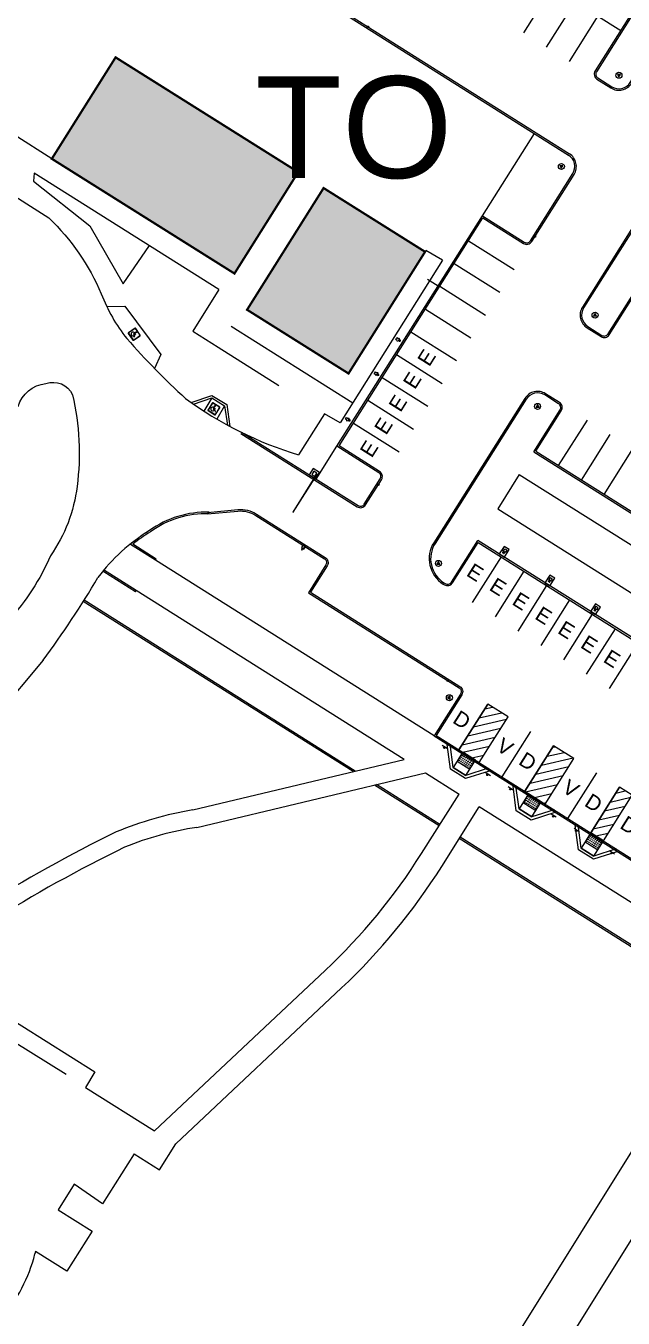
# Model space of a CAD drawing. Header units: feet. Extents: x 6763715 to 6770513, y 1886699 to 1891873.
# Drawn here: x 6766231.1 to 6766430.5, y 1889874.7 to 1890306.2 of the extents above; entities that cross this region are included whole.
import ezdxf
from ezdxf.enums import TextEntityAlignment as Align

# ---------------------------------------------------------------- set-up
doc = ezdxf.new("R2010")
doc.units = ezdxf.units.FT
doc.header["$LTSCALE"] = 48
doc.header["$MEASUREMENT"] = 0
doc.linetypes.add('PHANTOM2', pattern=[1.25, 0.625, -0.125, 0.125, -0.125, 0.125, -0.125])
doc.layers.get('0').update_dxf_attribs({"lineweight": 0})
for name, color, linetype in [('C-BLDG', 7, 'Continuous'), ('L-Curb-Back-Prop', 5, 'Continuous'), ('L-Curb-Prop', 5, 'Continuous'), ('L-Detc-Pavr-Prop', 1, 'Continuous'), ('L-Eqpt-Prop', 4, 'Continuous'), ('L-Furn-Patt', 1, 'Continuous'), ('L-Lite-Prop', 2, 'Continuous'), ('L-Sign-Reg', 2, 'Continuous'), ('L-Strp-Prop', 3, 'Continuous'), ('L-Walk-Prop', 6, 'Continuous')]:
    doc.layers.add(name, color=color, linetype=linetype)
for name, color, linetype, lineweight in [('C-BLDG-HTCH', 253, 'Continuous', 0), ('C-BLDG-IDEN', 7, 'Continuous', 50), ('C-PKNG-STRP', 3, 'Continuous', 0), ('C-PROP', 7, 'PHANTOM2', 0), ('C-ROAD', 5, 'Continuous', 0), ('L-Hedr-Prop', 2, 'Continuous', 18), ('L-Ramp-Prop', 6, 'Continuous', 18), ('L-SITE-WALK', 6, 'Continuous', 0)]:
    doc.layers.add(name, color=color, linetype=linetype, lineweight=lineweight)
doc.layers.get('L-Lite-Prop').off()
doc.styles.add('Arial', font='arial.ttf')
doc.styles.add('Campus_Base_Map_NEW$0$STANDARD', font='arial.ttf', dxfattribs={"height": 3.8})
doc.styles.get("Standard").update_dxf_attribs({"font": 'arial.ttf'})

# ---------------------------------------------------------------- blocks, each defined once
blk = doc.blocks.new('Campus_Base_Map_NEW$0$Site Plan$0$HANDI')
for p, q in [((0, 0.079), (0, 0)), ((0, 0), (0.062, 0)), ((0.062, 0), (0.094, -0.039))]:
    blk.add_line(p, q)
blk.add_circle((0, 0.094), 0.015)
blk.add_arc((-0.006, -0.006), 0.0541, 90, 0)
blk = doc.blocks.new('Campus_Base_Map_NEW$0$handicap')
at = {"layer": 'C-PKNG-STRP'}
blk.add_line((563729.991, 157499.5), (563730.041, 157499.478), dxfattribs=at)
for points in [[(563729.849, 157499.398), (563730.056, 157499.316, 0.414214), (563730.074, 157499.324), (563730.156, 157499.53, 0.414214), (563730.148, 157499.548), (563729.942, 157499.63, 0.414214), (563729.924, 157499.622), (563729.842, 157499.416, 0.414214)], [(563729.852, 157499.404), (563730.059, 157499.322, 0.414214), (563730.068, 157499.326), (563730.149, 157499.533, 0.414214), (563730.146, 157499.542), (563729.939, 157499.624, 0.414214), (563729.93, 157499.62), (563729.848, 157499.413, 0.414214)]]:
    blk.add_lwpolyline(points, format="xyb", close=True, dxfattribs=at)
at = {"layer": 'C-PKNG-STRP', "rotation": 335.9749199039166}
blk.add_blockref('Campus_Base_Map_NEW$0$Site Plan$0$HANDI', (563729.975, 157499.464), dxfattribs=at)
blk = doc.blocks.new('e')
at = {"style": 'Arial'}
blk.add_text('E', height=60, dxfattribs=at).set_placement((54, 0), align=Align.MIDDLE)
blk = doc.blocks.new('Charge-Sta')
blk.add_lwpolyline([(-4.5, 1.4), (-6.8, 1.4), (-6.8, 3.7), (-4.5, 3.7), (-4.5, 11.3), (4.5, 11.3), (4.5, 3.7), (6.8, 3.7), (6.8, 1.4), (4.5, 1.4), (4.5, 0), (-4.5, 0)], close=True)
at = {"layer": 'L-Furn-Patt'}
for points in [[(-0.6, 0), (-0.6, -6.1, -0.414214), (-1.6, -7.1), (-1.8, -7.1, -0.414214), (-2.8, -6.1), (-2.8, 0)], [(0.6, 0), (0.6, -6.1, 0.414214), (1.6, -7.1), (1.8, -7.1, 0.414214), (2.8, -6.1), (2.8, 0)]]:
    blk.add_lwpolyline(points, format="xyb", dxfattribs=at)
blk = doc.blocks.new('Island-End2')
at = {"layer": 'L-Curb-Back-Prop'}
blk.add_lwpolyline([(0, 54), (0, 252, 0.414214), (-18, 270), (-84, 270, 0.414214), (-138, 216), (-138, -216, 0.414214), (-84, -270), (-18, -270, 0.414214), (0, -252), (0, -54)], format="xyb", dxfattribs=at)
at = {"layer": 'L-Curb-Prop'}
blk.add_lwpolyline([(6, 60), (6, 252, 0.414214), (-18, 276), (-84, 276, 0.414214), (-144, 216), (-144, -216, 0.414214), (-84, -276), (-18, -276, 0.414214), (6, -252), (6, -60)], format="xyb", dxfattribs=at)
at = {"layer": 'L-Hedr-Prop'}
blk.add_line((0, -54), (0, 54), dxfattribs=at)
blk = doc.blocks.new('Pkg1')
at = {"layer": 'L-Strp-Prop', "lineweight": 0}
blk.add_line((0, 0), (0, -216), dxfattribs=at)
blk = doc.blocks.new('Island-End')
at = {"layer": 'L-Curb-Back-Prop'}
blk.add_lwpolyline([(-90, -210), (-24, -210, 0.414214), (-6, -192), (-6, 192, 0.414214), (-24, 210), (-90, 210, 0.414214), (-144, 156), (-144, -156, 0.414214)], format="xyb", close=True, dxfattribs=at)
at = {"layer": 'L-Curb-Prop'}
blk.add_lwpolyline([(-90, -216), (-24, -216, 0.414214), (0, -192), (0, 192, 0.414214), (-24, 216), (-90, 216, 0.414214), (-150, 156), (-150, -156, 0.414214)], format="xyb", close=True, dxfattribs=at)
blk = doc.blocks.new('D')
at = {"style": 'Arial'}
blk.add_text('D', height=60, dxfattribs=at).set_placement((54, 0), align=Align.MIDDLE)
blk = doc.blocks.new('Load5')
h = blk.add_hatch()
h.set_pattern_fill('ANSI31', color=256, scale=240, angle=32.2374)
h.set_pattern_definition([(45, (-6798.02, 1836), (-21.2132, 21.2132), [])])
h.paths.add_polyline_path([(-30, -216), (30, -216), (30, 0), (-30, 0)])
blk.add_lwpolyline([(-30, -216), (30, -216), (30, 0), (-30, 0)], close=True)
blk = doc.blocks.new('Load8')
h = blk.add_hatch()
h.set_pattern_fill('ANSI31', color=256, scale=240, angle=32.2374)
h.set_pattern_definition([(45, (-7122.795, 2310.027), (-21.2132, 21.2132), [])])
h.paths.add_polyline_path([(-48, 0), (48, 0), (48, 216), (-48, 216)])
blk.add_lwpolyline([(-48, 0), (48, 0), (48, 216), (-48, 216)], close=True)
blk = doc.blocks.new('V')
at = {"style": 'Arial'}
blk.add_text('V', height=60, dxfattribs=at).set_placement((54, 0), align=Align.MIDDLE)
blk = doc.blocks.new('CRamp')
for points in [[(90, 0), (30, -72), (-30, -72), (-90, 0)], [(99.2, -7.7), (35.6, -84), (-35.6, -84), (-99.2, -7.7)]]:
    blk.add_lwpolyline(points)
blk.add_lwpolyline([(30, 0), (-30, 0), (-30, -72), (30, -72)], close=True)
at = {"layer": 'L-Detc-Pavr-Prop'}
blk.add_lwpolyline([(-30, -42), (30, -42), (30, -6), (-30, -6)], close=True, dxfattribs=at)
for centre in [(-24, -12), (-24, -20), (-24, -28), (-24, -36), (-16, -12), (-16, -20), (-16, -28), (-16, -36), (-8, -12), (-8, -20), (-8, -28), (-8, -36), (0, -12), (0, -20), (0, -28), (0, -36), (8, -12), (8, -20), (8, -28), (8, -36), (16, -12), (16, -20), (16, -28), (16, -36), (24, -12), (24, -20), (24, -28), (24, -36)]:
    blk.add_circle(centre, 1, dxfattribs=at)
blk = doc.blocks.new('Lite1')
blk.add_line((0, -36), (0, -12))
blk.add_lwpolyline([(34, -104), (34, -36), (-34, -36), (-34, -104)], close=True)
blk.add_circle((0, 0), 12)
at = {"layer": 'Defpoints'}
blk.add_circle((0, -57), 3, dxfattribs=at)
blk = doc.blocks.new('Card-Rdr')
for points in [[(12, -6), (12, 6), (0, 6), (0, -6)], [(20, -1), (20, 1), (12, 1), (12, -1)]]:
    blk.add_lwpolyline(points, close=True)
at = {"layer": 'Defpoints'}
blk.add_text('R', height=9, rotation=90, dxfattribs=at).set_placement((6, 0), align=Align.MIDDLE)
blk = doc.blocks.new('Sign-Aisle')
at = {"transparency": 33554687}
h = blk.add_hatch(color=256, dxfattribs=at)
h.dxf.hatch_style = 1
edge = h.paths.add_edge_path()
edge.add_line((-3.5, 6), (-3.5, -6))
edge.add_line((-3.5, -6), (6.9, 0))
edge.add_line((6.9, 0), (-3.5, 6))
blk.add_lwpolyline([(-3.5, 6), (-3.5, -6), (6.9, 0)], close=True)
blk.add_circle((0, 0), 12)
blk = doc.blocks.new('Gate14')
for points in [[(-12, -7.5), (-12, 7.5), (-27, 7.5), (-27, -7.5)], [(156, 8.5), (156, 10.5), (-24, 10.5), (-24, 8.5)], [(-17, 7.5), (-17, 8.5), (-19, 8.5), (-19, 7.5)]]:
    blk.add_lwpolyline(points, close=True)
blk = doc.blocks.new('RegSign')
blk.add_line((-12, -3), (12, -3))
blk.add_circle((0, 0), 3)

msp = doc.modelspace()

# ---------------------------------------------------------------- hatches: boundary and pattern name
at = {"layer": 'C-BLDG-HTCH'}
h = msp.add_hatch(color=256, dxfattribs=at)
h.paths.add_polyline_path([(6766338.82, 1890190.11), (6766364.37, 1890230.75), (6766330.5, 1890252.03), (6766304.96, 1890211.39)])
h.paths.add_polyline_path([(6766300.75, 1890223.49), (6766322.03, 1890257.35), (6766261.08, 1890295.67), (6766239.79, 1890261.8)])

# ---------------------------------------------------------------- linework, layer by layer
at = {"layer": 'C-BLDG', "const_width": 0.75}
for points in [[(6766300.75, 1890223.49), (6766322.03, 1890257.35), (6766261.08, 1890295.67), (6766239.79, 1890261.8), (6766300.75, 1890223.49)], [(6766338.82, 1890190.11), (6766364.37, 1890230.75), (6766330.5, 1890252.03), (6766304.96, 1890211.39)]]:
    msp.add_lwpolyline(points, close=True, dxfattribs=at)
at = {"layer": 'C-PROP', "ltscale": 0.02, "const_width": 6, "elevation": -178.8}
msp.add_lwpolyline([(6769012.67, 1888295.37, 0.136105), (6767938.83, 1887977.76, -0.282387), (6765535.01, 1887963.21), (6765125.2, 1887960.53), (6765008.26, 1888061.18), (6763829.05, 1890965.33), (6763828.78, 1890985.96), (6763983.43, 1891051.43), (6764153.83, 1890819.55), (6764199.85, 1890842), (6764151.8, 1891122.84, -0.016472), (6764351.86, 1891197.56, -0.000343), (6765614.04, 1891619.04, -0.151573), (6766084.72, 1891639.02, -0.00004), (6767109.8, 1891365.37), (6767424.22, 1891242.17)], format="xyb", dxfattribs=at)
at = {"layer": 'C-ROAD', "lineweight": 0}
for p, q in [((6766370.19, 1890227.99), (6766336.04, 1890173.58)), ((6766236.89, 1890094.38), (6766216.05, 1890069.42))]:
    msp.add_line(p, q, dxfattribs=at)
at = {"layer": 'C-ROAD'}
for points in [[(6766158.69, 1890293.09), (6766238.79, 1890242.06, -0.101595), (6766256.31, 1890216.72, 0.079062), (6766264.85, 1890201.76, 0.028475), (6766284.44, 1890181.76, 0.085856), (6766322.17, 1890162.97, 0.071359)], [(6766228.56, 1890179.12, -0.307136), (6766237.78, 1890186.73, -0.389554), (6766246.72, 1890183, -0.090396), (6766248.2, 1890152.42, -0.124604), (6766239.3, 1890129.21, -0.084364), (6766225.43, 1890107.76, 2.274641)]]:
    msp.add_lwpolyline(points, format="xyb", dxfattribs=at)
at = {"layer": 'C-ROAD', "lineweight": 0}
for centre, radius, start, end in [((6766291.26, 1890111.8), 31.99, 88.0852, 126.0297), ((6766291.26, 1890111.8), 31.49, 88.0852, 126.0297), ((6766305.41, 1890084.04), 62.95, 121.577, 142.9059), ((6766303.26, 1890087.31), 58.54, 121.4583, 128.5139), ((6765981.72, 1890283.34), 317.52, 323.4791, 329.4625)]:
    msp.add_arc(centre, radius, start, end, dxfattribs=at)
at = {"layer": 'L-Curb-Back-Prop', "lineweight": 0}
for p, q in [((6766400.63, 1890163.99), (6766523.28, 1890086.64)), ((6766504.61, 1890057.04), (6766381.96, 1890134.38)), ((6766274.66, 1890128.16), (6766266.81, 1890133.11)), ((6766274.39, 1890127.74), (6766274.66, 1890128.16)), ((6766267.72, 1890117.17), (6766257.13, 1890123.85)), ((6766267.72, 1890117.17), (6766267.99, 1890117.59))]:
    msp.add_line(p, q, dxfattribs=at)
at = {"layer": 'L-Curb-Back-Prop', "lineweight": 0, "elevation": 0}
for points in [[(6766206.43, 1890371.58), (6766215.23, 1890385.54, -0.414214), (6766217.3, 1890386.01), (6766412.26, 1890263.05)], [(6766303.09, 1890170.57), (6766342.01, 1890146.03, 0.414214), (6766344.08, 1890146.5), (6766349.39, 1890154.92, 0.414214), (6766348.92, 1890156.99), (6766334.97, 1890165.79), (6766383.51, 1890242.76), (6766397.47, 1890233.96, 0.414214), (6766399.53, 1890234.43), (6766413.67, 1890256.85, 0.414214), (6766412.26, 1890263.05)], [(6766400.63, 1890163.99), (6766409.43, 1890177.95, 0.414214), (6766408.96, 1890180.01), (6766404.31, 1890182.95, 0.414214), (6766398.1, 1890181.54), (6766367.7, 1890133.33, 0.414214), (6766370.66, 1890120.23), (6766371.08, 1890119.96)], [(6766291.76, 1890143.19), (6766301.9, 1890144.16, -0.165798), (6766307.86, 1890142.73), (6766330.81, 1890128.26, -0.414214), (6766331.28, 1890126.19), (6766325.41, 1890116.89), (6766375.74, 1890085.15, -0.414214), (6766376.21, 1890083.08), (6766367.38, 1890069.09), (6766470.58, 1890004.02), (6766477.78, 1890015.44, -0.414214), (6766483.98, 1890016.84), (6766500.9, 1890006.17, -0.414214), (6766502.31, 1889999.97), (6766495.11, 1889988.55), (6766598.3, 1889923.47), (6766607.1, 1889937.42, -0.414214), (6766609.17, 1889937.89), (6766642.7, 1889916.75), (6766643.78, 1889918.46)], [(6766371.08, 1890119.96, 0.414115), (6766373.15, 1890120.43), (6766381.96, 1890134.38)]]:
    msp.add_lwpolyline(points, format="xyb", dxfattribs=at)
at = {"layer": 'L-Curb-Prop', "lineweight": 0}
for p, q in [((6766401.32, 1890164.15), (6766523.12, 1890087.33)), ((6766274.39, 1890127.74), (6766266.03, 1890133.01)), ((6766382.11, 1890133.7), (6766503.92, 1890056.88))]:
    msp.add_line(p, q, dxfattribs=at)
at = {"layer": 'L-Curb-Prop', "lineweight": 0, "elevation": 0}
for points in [[(6766206.27, 1890372.27), (6766214.81, 1890385.81, -0.414214), (6766217.56, 1890386.43), (6766412.53, 1890263.48)], [(6766302.88, 1890170.12), (6766341.74, 1890145.6, 0.414214), (6766344.5, 1890146.23), (6766349.82, 1890154.65, 0.414214), (6766349.19, 1890157.41), (6766335.66, 1890165.95), (6766383.67, 1890242.07), (6766397.2, 1890233.54, 0.414214), (6766399.96, 1890234.16), (6766414.09, 1890256.58, 0.414214), (6766412.53, 1890263.48)], [(6766401.32, 1890164.15), (6766409.85, 1890177.68, 0.414214), (6766409.23, 1890180.44), (6766404.57, 1890183.37, 0.414214), (6766397.68, 1890181.81), (6766367.27, 1890133.6, 0.414214), (6766370.4, 1890119.8), (6766370.82, 1890119.54)], [(6766291.71, 1890143.69), (6766301.85, 1890144.65, -0.165798), (6766308.13, 1890143.16), (6766331.08, 1890128.68, -0.414214), (6766331.7, 1890125.93), (6766326.1, 1890117.04), (6766376, 1890085.58, -0.414214), (6766376.63, 1890082.82), (6766368.07, 1890069.25), (6766470.42, 1890004.71), (6766477.35, 1890015.7, -0.414214), (6766484.25, 1890017.26), (6766501.17, 1890006.6, -0.414214), (6766502.73, 1889999.7), (6766495.8, 1889988.7), (6766598.14, 1889924.16), (6766606.68, 1889937.69, -0.414214), (6766609.44, 1889938.32), (6766642.54, 1889917.44), (6766643.36, 1889918.73)], [(6766370.82, 1890119.54, 0.414115), (6766373.57, 1890120.16), (6766382.11, 1890133.7)]]:
    msp.add_lwpolyline(points, format="xyb", dxfattribs=at)
msp.add_lwpolyline([(6766267.99, 1890117.59), (6766257.04, 1890124.5)], dxfattribs=at)
at = {"layer": 'L-Hedr-Prop', "lineweight": 0}
for p, q in [((6766383.51, 1890242.76), (6766400.85, 1890270.25)), ((6766328.05, 1890154.83), (6766334.97, 1890165.79)), ((6766395.83, 1890156.38), (6766388.63, 1890144.96)), ((6766395.83, 1890156.38), (6766518.47, 1890079.03)), ((6766388.63, 1890144.96), (6766511.27, 1890067.61)), ((6766340.4, 1890057.15), (6766250.3, 1890113.97)), ((6766341.08, 1890057.31), (6766250.56, 1890114.39)), ((6766369.03, 1890039.09), (6766347.5, 1890052.67)), ((6766369.3, 1890039.51), (6766348.18, 1890052.83)), ((6766464.02, 1889979.18), (6766375.8, 1890034.82)), ((6766464.29, 1889979.61), (6766376.07, 1890035.24))]:
    msp.add_line(p, q, dxfattribs=at)
at = {"layer": 'L-SITE-WALK', "lineweight": 0}
for p, q in [((6766239.79, 1890261.8), (6766227.27, 1890269.78)), ((6766233.89, 1890257.04), (6766233.69, 1890254.33)), ((6766295.58, 1890218.18), (6766233.89, 1890257.04)), ((6766233.69, 1890254.33), (6766252.51, 1890239.37)), ((6766252.51, 1890239.37), (6766263.61, 1890220.07)), ((6766263.61, 1890220.07), (6766272.36, 1890232.8)), ((6766364.62, 1890231.15), (6766364.37, 1890230.75)), ((6766370.19, 1890227.99), (6766364.62, 1890231.15)), ((6766295.58, 1890218.18), (6766286.81, 1890204.24)), ((6766258.11, 1890212.5), (6766264.17, 1890212.59)), ((6766264.17, 1890212.59), (6766276.19, 1890196.48)), ((6766286.81, 1890204.24), (6766295.28, 1890198.91)), ((6766299.67, 1890205.9), (6766340.29, 1890180.36)), ((6766295.28, 1890198.91), (6766315.6, 1890186.14)), ((6766276.19, 1890196.48), (6766274.05, 1890191.79)), ((6766293.15, 1890181.94), (6766290.51, 1890177.57)), ((6766297.48, 1890179.32), (6766294.82, 1890174.91)), ((6766330.79, 1890176.65), (6766322.17, 1890162.97)), ((6766336.04, 1890173.58), (6766330.79, 1890176.65)), ((6766200.6, 1889990.66), (6766254.1, 1889956.94)), ((6766386.42, 1889855.22), (6766447.45, 1889952.91)), ((6766267.25, 1889929.56), (6766256.67, 1889912.78)), ((6766247.23, 1889919.35), (6766241.88, 1889910.84)), ((6766256.67, 1889912.78), (6766247.23, 1889919.35)), ((6766241.88, 1889910.84), (6766253.26, 1889903.69)), ((6766253.26, 1889903.69), (6766244.85, 1889890.32)), ((6766234.35, 1889896.92), (6766234.15, 1889896.11)), ((6766244.85, 1889890.32), (6766234.35, 1889896.92))]:
    msp.add_line(p, q, dxfattribs=at)
for points in [[(6766286.32, 1890180.41), (6766293.23, 1890182.76), (6766298.17, 1890179.78), (6766299.25, 1890172.41)], [(6766287.08, 1890179.87), (6766293.15, 1890181.94), (6766297.48, 1890179.32), (6766298.42, 1890172.87)], [(6766197.27, 1889985.54), (6766244.59, 1889956.11)], [(6766254.1, 1889956.94), (6766250.99, 1889951.64), (6766274.1, 1889937.23)], [(6766433.84, 1889901.88), (6766396.86, 1889842.87), (6766482.52, 1889789.2), (6766499.66, 1889789.57)]]:
    msp.add_lwpolyline(points, dxfattribs=at)
at = {"layer": 'L-SITE-WALK', "lineweight": 0, "elevation": 0}
for points in [[(6766286.82, 1890044.39, 0.054922), (6766261.25, 1890037.03, 0.024014), (6766216.11, 1890011.98, 0.109283), (6766191.24, 1889989.07)], [(6766288.21, 1890038.55, 0.058438), (6766264.1, 1890031.93, 0.025898), (6766219.34, 1890007.09), (6766211.31, 1890001.69, -0.000023), (6766199.8, 1889990.85)]]:
    msp.add_lwpolyline(points, format="xyb", dxfattribs=at)
msp.add_lwpolyline([(6766267.25, 1889929.56), (6766275.74, 1889924.22), (6766281.13, 1889932.86)], dxfattribs=at)
at = {"layer": 'L-SITE-WALK', "lineweight": 0}
msp.add_arc((6766184.01, 1889908.73), 51.7, 318.779, 345.874, dxfattribs=at)
at = {"layer": 'L-Strp-Prop', "lineweight": 0}
msp.add_line((6766170.83, 1890467.92), (6766429.66, 1890304.69), dxfattribs=at)
at = {"layer": 'L-Walk-Prop', "lineweight": 0}
for p, q in [((6766365.19, 1890221.57), (6766368.73, 1890219.34)), ((6766367.38, 1890069.09), (6766274.39, 1890127.74)), ((6766470.69, 1889989.76), (6766382.47, 1890045.39))]:
    msp.add_line(p, q, dxfattribs=at)
at = {"layer": 'L-Walk-Prop', "lineweight": 0, "elevation": 0}
for points in [[(6766325.73, 1890156.3), (6766327.84, 1890154.96), (6766329.18, 1890157.08), (6766327.06, 1890158.41)], [(6766389.15, 1890129.85), (6766390.84, 1890128.78), (6766392.44, 1890131.32), (6766390.75, 1890132.39)], [(6766404.37, 1890120.25), (6766406.06, 1890119.18), (6766407.66, 1890121.72), (6766405.97, 1890122.79)], [(6766419.6, 1890110.65), (6766421.29, 1890109.58), (6766422.89, 1890112.12), (6766421.2, 1890113.18)]]:
    msp.add_lwpolyline(points, close=True, dxfattribs=at)
for points in [[(6766286.82, 1890044.39), (6766357.41, 1890061.2), (6766267.99, 1890117.59)], [(6766288.21, 1890038.55), (6766364.51, 1890056.72), (6766375.7, 1890049.66)]]:
    msp.add_lwpolyline(points, dxfattribs=at)
for points in [[(6766274.1, 1889937.23), (6766331.03, 1889990.78, 0.063404), (6766363.16, 1890029.77), (6766375.7, 1890049.66)], [(6766281.13, 1889932.86), (6766336.51, 1889984.96, 0.063404), (6766369.92, 1890025.5), (6766382.47, 1890045.39)]]:
    msp.add_lwpolyline(points, format="xyb", dxfattribs=at)

# ---------------------------------------------------------------- block references
at = {"lineweight": 0}
for name, p, xscale, yscale, zscale, rotation in [('Island-End', (6766429.66, 1890304.69), 0.0833333333333333, 0.0833333333333333, 0.0833333333333333, 147.7626462890573), ('Island-End2', (6766436.63, 1890221.08), 0.08333333333333336, 0.08333333333333336, 0.08333333333333336, 327.7626462890574)]:
    msp.add_blockref(name, p, dxfattribs=dict(at, xscale=xscale, yscale=yscale, zscale=zscale, rotation=rotation))
at = {"color": 3, "lineweight": 0}
for p, xscale, yscale, zscale, rotation in [((6766406.82, 1890319.1), 0.08333333333333336, 0.08333333333333336, 0.08333333333333336, 327.7626462890574), ((6766414.43, 1890314.3), 0.08333333333333336, 0.08333333333333336, 0.08333333333333336, 327.7626462890574), ((6766422.05, 1890309.49), 0.08333333333333336, 0.08333333333333336, 0.08333333333333336, 327.7626462890574), ((6766378.86, 1890234.46), 0.08333333333333336, 0.08333333333333336, 0.08333333333333336, 57.76264621369189), ((6766374.06, 1890226.85), 0.08333333333333336, 0.08333333333333336, 0.08333333333333336, 57.76264621369189), ((6766369.26, 1890219.24), 0.08333333333333336, 0.08333333333333336, 0.08333333333333336, 57.76264621369189), ((6766364.46, 1890211.62), 0.08333333333333336, 0.08333333333333336, 0.08333333333333336, 57.76264621369189), ((6766359.66, 1890204.01), 0.08333333333333336, 0.08333333333333336, 0.08333333333333336, 57.76264621369189), ((6766354.86, 1890196.4), 0.08333333333333336, 0.08333333333333336, 0.08333333333333336, 57.76264621369189), ((6766350.06, 1890188.79), 0.08333333333333336, 0.08333333333333336, 0.08333333333333336, 57.76264621369189), ((6766345.26, 1890181.17), 0.08333333333333336, 0.08333333333333336, 0.08333333333333336, 57.76264621369189), ((6766340.46, 1890173.56), -0.08333333333333333, 0.08333333333333333, 0.08333333333333333, 57.76264636098865), ((6766340.46, 1890173.56), 0.08333333333333336, 0.08333333333333336, 0.08333333333333336, 57.76264621369189), ((6766408.93, 1890159.34), 0.08333333333333338, 0.08333333333333338, 0.08333333333333338, 147.7626462136918), ((6766416.54, 1890154.54), 0.08333333333333338, 0.08333333333333338, 0.08333333333333338, 147.7626462136918), ((6766424.15, 1890149.74), 0.08333333333333338, 0.08333333333333338, 0.08333333333333338, 147.7626462136918), ((6766389.73, 1890128.89), -0.08333333333333333, 0.08333333333333333, 0.08333333333333333, 327.7626463720129), ((6766397.34, 1890124.09), -0.08333333333333333, 0.08333333333333333, 0.08333333333333333, 327.7626463720129), ((6766397.34, 1890124.09), 0.08333333333333336, 0.08333333333333336, 0.08333333333333336, 327.7626462890574), ((6766404.95, 1890119.29), 0.08333333333333336, 0.08333333333333336, 0.08333333333333336, 327.7626462890574), ((6766412.56, 1890114.49), 0.08333333333333336, 0.08333333333333336, 0.08333333333333336, 327.7626462890574), ((6766420.18, 1890109.69), 0.08333333333333336, 0.08333333333333336, 0.08333333333333336, 327.7626462890574), ((6766427.79, 1890104.89), 0.08333333333333336, 0.08333333333333336, 0.08333333333333336, 327.7626462890574), ((6766435.4, 1890100.09), 0.08333333333333336, 0.08333333333333336, 0.08333333333333336, 327.7626462890574), ((6766375.69, 1890064.45), 0.08333333333333338, 0.08333333333333338, 0.08333333333333338, 147.7626462136918), ((6766390.06, 1890055.38), 0.08333333333333338, 0.08333333333333338, 0.08333333333333338, 147.7626462136918), ((6766397.68, 1890050.58), 0.08333333333333338, 0.08333333333333338, 0.08333333333333338, 147.7626462136918), ((6766412.06, 1890041.51), 0.08333333333333338, 0.08333333333333338, 0.08333333333333338, 147.7626462136918), ((6766419.67, 1890036.71), 0.08333333333333338, 0.08333333333333338, 0.08333333333333338, 147.7626462136918)]:
    msp.add_blockref('Pkg1', p, dxfattribs=dict(at, xscale=xscale, yscale=yscale, zscale=zscale, rotation=rotation))
at = {"layer": 'C-PKNG-STRP', "xscale": 11.99999999999999, "yscale": 11.99999999999999, "zscale": 11.99999999999999}
for p, rotation in [((113709.33, 4143539.86), 325.6781363494553), ((-225199.12, 1217066.78), 349.8895148683698)]:
    msp.add_blockref('Campus_Base_Map_NEW$0$handicap', p, dxfattribs=dict(at, rotation=rotation))
at = {"layer": 'L-Eqpt-Prop', "lineweight": 0}
for name, p, xscale, yscale, zscale, rotation in [('Sign-Aisle', (6766429.07, 1890289.7), 0.0833333333333333, 0.0833333333333333, 0.0833333333333333, 147.7626462890573), ('Sign-Aisle', (6766409.87, 1890259.24), 0.0833333333333333, 0.0833333333333333, 0.0833333333333333, 147.7626462890573), ('Sign-Aisle', (6766421.11, 1890209.6), 0.08333333333333336, 0.08333333333333336, 0.08333333333333336, 327.7626462890574), ('Charge-Sta', (6766355.57, 1890201.27), 0.08333333333333336, 0.08333333333333336, 0.08333333333333336, 57.76264628905744), ('Charge-Sta', (6766348.37, 1890189.85), 0.08333333333333336, 0.08333333333333336, 0.08333333333333336, 57.76264628905744), ('Sign-Aisle', (6766401.91, 1890179.14), 0.08333333333333336, 0.08333333333333336, 0.08333333333333336, 327.7626462890574), ('Charge-Sta', (6766338.77, 1890174.63), 0.08333333333333336, 0.08333333333333336, 0.08333333333333336, 57.76264628905744), ('Charge-Sta', (6766390.79, 1890130.59), 0.08333333333333336, 0.08333333333333336, 0.08333333333333336, 327.7626462890574), ('Sign-Aisle', (6766368.83, 1890126.71), 0.08333333333333336, 0.08333333333333336, 0.08333333333333336, 327.7626462890574), ('Charge-Sta', (6766406.02, 1890120.98), 0.08333333333333336, 0.08333333333333336, 0.08333333333333336, 327.7626462890574), ('Charge-Sta', (6766421.24, 1890111.38), 0.08333333333333336, 0.08333333333333336, 0.08333333333333336, 327.7626462890574), ('Sign-Aisle', (6766372.47, 1890081.85), 0.08333333333333333, 0.08333333333333333, 0.08333333333333333, 57.76264628905743)]:
    msp.add_blockref(name, p, dxfattribs=dict(at, xscale=xscale, yscale=yscale, zscale=zscale, rotation=rotation))
at = {"layer": 'L-Eqpt-Prop', "xscale": 0.08333333333333333, "yscale": 0.08333333333333333, "zscale": 0.08333333333333333, "rotation": 237.7626462890575}
for name, p in [('Gate14', (6766326.52, 1890155.21)), ('Card-Rdr', (6766324.04, 1890132.54))]:
    msp.add_blockref(name, p, dxfattribs=at)
at = {"layer": 'L-Lite-Prop'}
for p, xscale, yscale, zscale, rotation in [((6766342.75, 1890301.87), 0.08333333333333325, 0.08333333333333325, 0.08333333333333325, 147.7626462890573), ((6766397.01, 1890238.39), 0.08333333333333334, 0.08333333333333334, 0.08333333333333334, 57.76264628905734), ((6766344.73, 1890155.5), 0.08333333333333336, 0.08333333333333336, 0.08333333333333336, 57.76264628905744), ((6766369.4, 1890083.54), 0.08333333333333325, 0.08333333333333325, 0.08333333333333325, 147.7626462890573)]:
    msp.add_blockref('Lite1', p, dxfattribs=dict(at, xscale=xscale, yscale=yscale, zscale=zscale, rotation=rotation))
at = {"layer": 'L-Ramp-Prop', "lineweight": 0, "xscale": 0.08333333333333336, "yscale": 0.08333333333333336, "zscale": 0.08333333333333336, "rotation": 327.7626462890574}
for p in [(6766379.07, 1890062.32), (6766401.06, 1890048.45), (6766421.78, 1890035.38)]:
    msp.add_blockref('CRamp', p, dxfattribs=at)
at = {"layer": 'L-Sign-Reg', "lineweight": 0, "xscale": 0.08333333333333338, "yscale": 0.08333333333333338, "zscale": 0.08333333333333338, "rotation": 147.7626462929307}
for p in [(6766370.81, 1890065.16), (6766385.19, 1890056.09), (6766392.8, 1890051.29), (6766407.18, 1890042.22), (6766414.8, 1890037.42), (6766426.64, 1890029.95)]:
    msp.add_blockref('RegSign', p, dxfattribs=at)
at = {"layer": 'L-Strp-Prop', "lineweight": 0, "xscale": 0.08333333333333336, "yscale": 0.08333333333333336, "zscale": 0.08333333333333336}
for name, p, rotation in [('e', (6766362.47, 1890191.6), 57.76264628905744), ('e', (6766357.67, 1890183.99), 57.76264628905744), ('e', (6766352.87, 1890176.37), 57.76264628905744), ('e', (6766348.07, 1890168.76), 57.76264628905744), ('e', (6766343.27, 1890161.15), 57.76264628905744), ('e', (6766377.31, 1890126.08), 327.7626462890574), ('e', (6766384.93, 1890121.28), 327.7626462890574), ('e', (6766392.54, 1890116.48), 327.7626462890574), ('e', (6766400.15, 1890111.68), 327.7626462890574), ('e', (6766407.76, 1890106.88), 327.7626462890574), ('e', (6766415.38, 1890102.08), 327.7626462890574), ('e', (6766422.99, 1890097.28), 327.7626462890574), ('Load8', (6766379.07, 1890062.32), 327.7626462890574), ('D', (6766372.87, 1890076.86), 327.7626462890574), ('V', (6766387.25, 1890067.79), 327.7626462890574), ('Load8', (6766401.06, 1890048.45), 327.7626462890574), ('D', (6766394.87, 1890062.99), 327.7626462890574), ('V', (6766409.24, 1890053.93), 327.7626462890574), ('D', (6766416.86, 1890049.12), 327.7626462890574), ('Load5', (6766431.39, 1890050.6), 327.7626462890574), ('D', (6766428.7, 1890041.66), 327.7626462890574)]:
    msp.add_blockref(name, p, dxfattribs=dict(at, rotation=rotation))

# ---------------------------------------------------------------- texts
at = {"layer": 'C-BLDG-IDEN', "insert": (6766307.62, 1890289.37), "char_height": 34, "width": 2422.9802, "attachment_point": 1, "rotation": 360, "style": 'Campus_Base_Map_NEW$0$STANDARD'}
msp.add_mtext('TO', dxfattribs=at)

doc.saveas('drawing.dxf')
